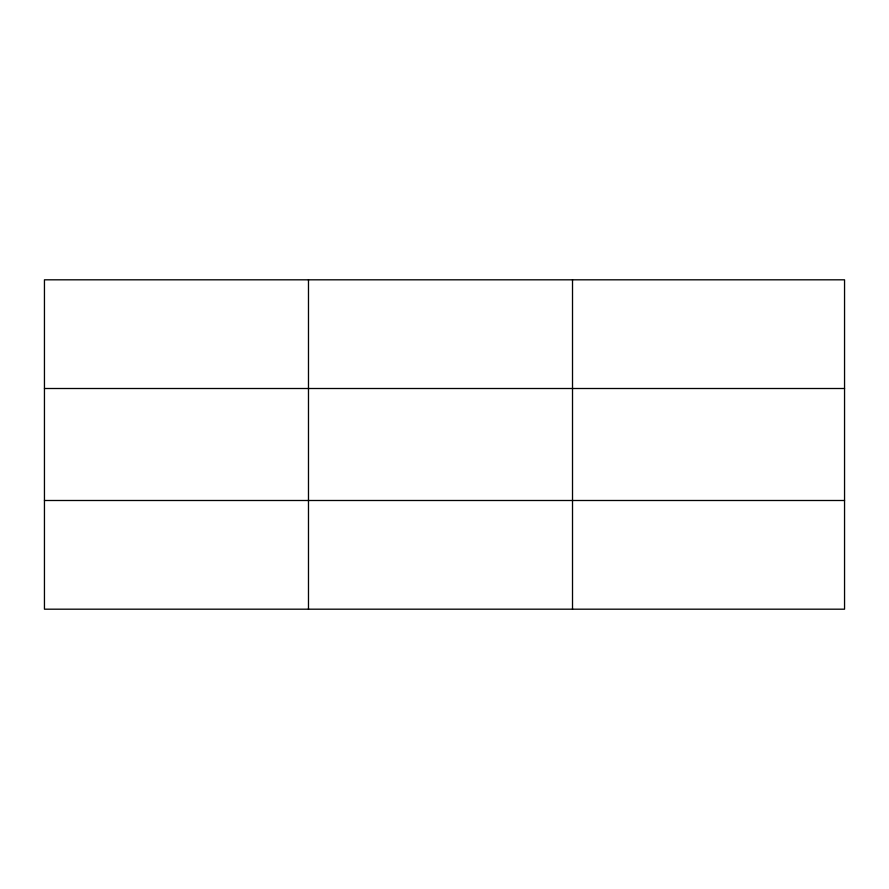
<?xml version="1.0" encoding="UTF-8"?>
<svg xmlns="http://www.w3.org/2000/svg" width="889" height="889" viewBox="0 0 889 889"><rect width="100%" height="100%" fill="white"/><g stroke="black" fill="none" stroke-linecap="round" stroke-linejoin="round"><path stroke-width="1.33" d="M308.483 279.813L308.483 609.187M572.516 279.813L572.516 609.187M844.55 388.504L844.55 279.813L44.45 279.813L44.45 609.187L844.55 609.187L844.55 388.504L44.45 388.504M44.45 500.496L844.55 500.496"/></g></svg>
